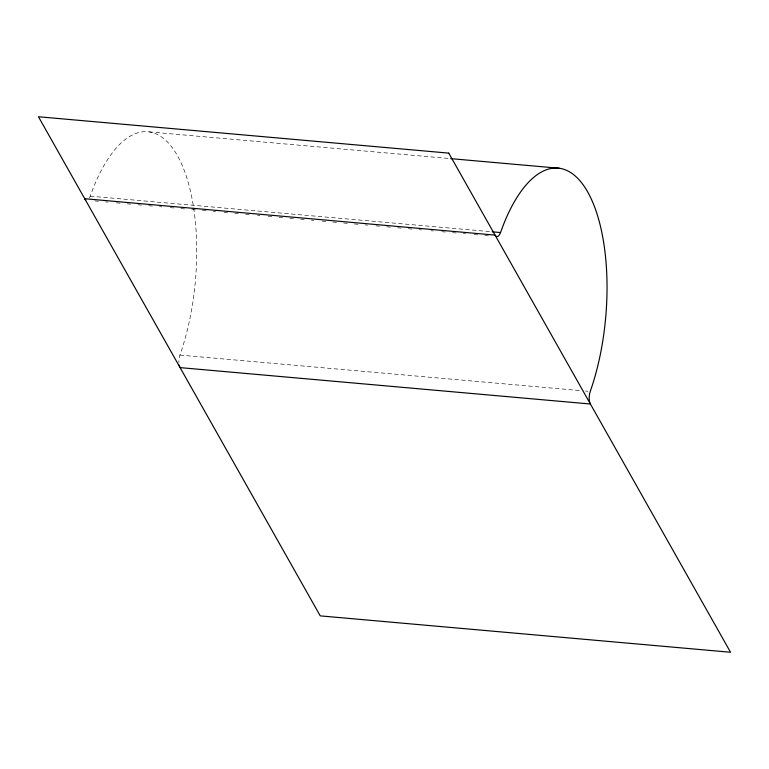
<?xml version="1.0" encoding="UTF-8"?>
<svg xmlns="http://www.w3.org/2000/svg" width="769" height="769" viewBox="0 0 769 769"><rect width="100%" height="100%" fill="white"/><g stroke="black" fill="none" stroke-linecap="round" stroke-linejoin="round"><path stroke-width="0.58" stroke-dasharray="3.85 2.88" d="M89.415 197.95A9.074 3.807 -84.9 0 0 90.204 196.162L93.068 188.482A144.457 60.549 -84.9 0 1 178.802 158.212A144.457 60.549 -84.9 0 1 179.927 355.086A9.074 3.807 -84.9 0 0 178.889 362.459M149.253 131.903L448.317 158.424M90.204 196.162L490.939 231.7M94.866 200.949L98.461 201.267M105.632 201.901L108.025 202.112M116.398 202.853L119.993 203.17M127.164 203.814L130.759 204.131M137.93 204.765L141.525 205.083M148.696 205.717L152.291 206.034M159.462 206.669L161.855 206.89M170.228 207.63L173.823 207.947M180.994 208.582L184.589 208.899M191.76 209.533L195.355 209.86M202.526 210.495L206.121 210.812M213.292 211.446L215.685 211.658M224.058 212.398L227.653 212.715M234.824 213.359L238.419 213.676M245.59 214.311L249.185 214.628M257.557 215.368L259.951 215.58M268.323 216.329L271.909 216.647M279.089 217.281L282.675 217.598M289.855 218.233L293.441 218.55M300.621 219.194L304.207 219.511M311.387 220.145L313.781 220.357M322.153 221.097L325.739 221.414M332.919 222.058L336.505 222.376M343.685 223.01L347.271 223.327M354.451 223.962L358.037 224.279M365.217 224.913L367.611 225.134M375.983 225.875L379.569 226.192M386.749 226.826L390.335 227.143M397.515 227.778L401.101 228.095M408.281 228.739L411.867 229.056M419.047 229.691L421.441 229.902M431.005 230.748L433.399 230.96M441.771 231.709L445.366 232.027M452.537 232.661L456.132 232.978M463.313 233.613L465.697 233.824M474.079 234.574L477.664 234.891M484.845 235.525L488.43 235.843M179.927 355.086L580.662 390.623M585.449 391.046L587.843 391.258"/><path stroke-width="1.15" d="M85.772 199.921A9.074 3.807 -84.9 0 1 84.725 198.719L495.034 235.103A9.074 3.807 -84.9 0 0 500.513 232.546L503.378 224.865A144.457 60.549 -84.9 0 1 589.102 194.586A144.457 60.549 -84.9 0 1 590.236 391.469A9.074 3.807 -84.9 0 0 590.4 404.004L180.09 367.62A9.074 3.807 -84.9 0 1 179.215 365.14M450.711 158.635L559.563 168.286M492.141 231.805L500.513 232.546M448.76 153.127L38.45 116.744L320.24 615.873L730.55 652.256L448.76 153.127"/></g></svg>
